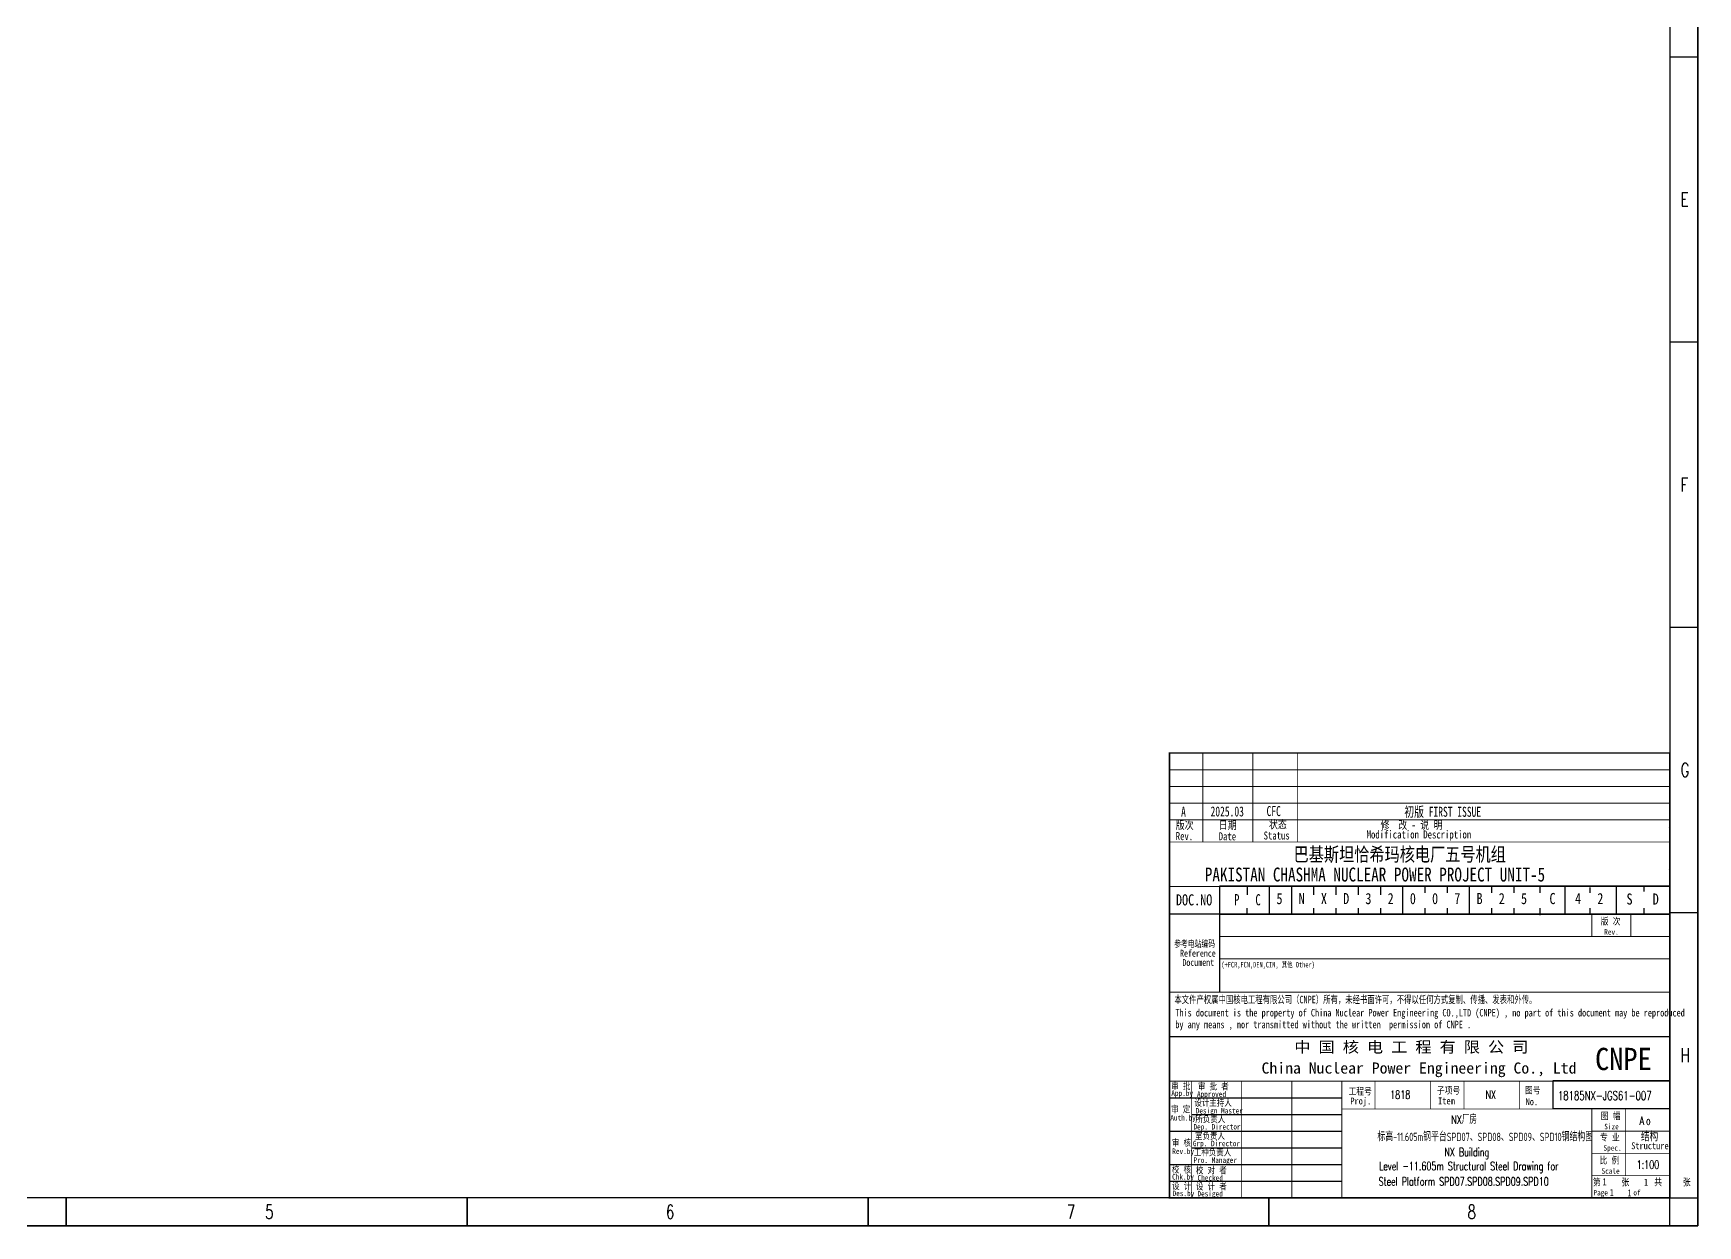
# Model space of a CAD drawing. Extents: x -110916 to 14423, y -159679 to 774005.
# Drawn here: x -45470 to 14423, y 135747 to 178638 of the extents above; entities that cross this region are included whole.
import ezdxf
from ezdxf.enums import TextEntityAlignment as Align

# ---------------------------------------------------------------- set-up
doc = ezdxf.new("R2010")
doc.units = 0
doc.linetypes.add('CONTINOUS', pattern=[0])
doc.layers.get('0').update_dxf_attribs({"linetype": 'CONTINUOUS'})
for name, color, linetype in [('1', 1, 'CONTINUOUS'), ('PUB_TEXT', 7, 'CONTINUOUS'), ('TK', 7, 'CONTINUOUS'), ('图框', 4, 'CONTINOUS'), ('标注', 3, 'CONTINUOUS')]:
    doc.layers.add(name, color=color, linetype=linetype)
doc.layers.add('_TSZ_PLOT_MARK', color=1, linetype='CONTINUOUS', plot=False)
doc.styles.add('CHINESE-3', font='romand.shx', dxfattribs={"width": 0.8, "bigfont": 'ochinese.shx'})
doc.styles.add('HZ', font='TXT.shx', dxfattribs={"width": 0.7, "bigfont": 'hz.shx'})
doc.styles.add('RH', font='romans.shx', dxfattribs={"width": 0.7, "bigfont": 'hz.shx'})
doc.styles.add('ROMAND', font='romand.shx', dxfattribs={"width": 0.7, "bigfont": 'ochinese.shx'})
doc.styles.add('TSSD_Rein', font='Tssdeng.shx', dxfattribs={"width": 0.7, "bigfont": 'hztxt.shx'})
doc.styles.add('宋体', font='', dxfattribs={"width": 0.7})
doc.styles.add('汉字', font='STFANGSO.TTF', dxfattribs={"width": 0.8, "height": 4})
doc.styles.get('宋体').set_extended_font_data('SimSun')

msp = doc.modelspace()

# ---------------------------------------------------------------- linework, layer by layer
at = {"color": 4, "linetype": 'Continuous'}
msp.add_line((-2785, 147947), (-2785, 144147), dxfattribs=at)
at = {"color": 4}
msp.add_line((-1785, 147947), (-1785, 147647), dxfattribs=at)
at = {"color": 4, "flags": 128}
for points in [[(14423, 219847), (14423, 135747)], [(-44281, 136747), (-44281, 135747)], [(-29857, 136747), (-29857, 135747)], [(-15433, 136747), (-15433, 135747)], [(-1009, 136747), (-1009, 135747)], [(14423, 135747), (-104477, 135747)]]:
    msp.add_lwpolyline(points, dxfattribs=at)
msp.add_lwpolyline([(-101977, 218847), (13415, 218847), (13415, 136747), (-101977, 136747)], close=True)
at = {"flags": 128}
for points in [[(13423, 177797), (14423, 177797)], [(13423, 167534), (14423, 167534)], [(13423, 157272), (14423, 157272)], [(13423, 147009), (14423, 147009)], [(-44281, 135747), (-44281, 136747)], [(-29857, 135747), (-29857, 136747)], [(-15433, 135747), (-15433, 136747)], [(-1009, 135747), (-1009, 136747)], [(13415, 135747), (13415, 136747)], [(13423, 136747), (14423, 136747)]]:
    msp.add_lwpolyline(points, dxfattribs=at)
at = {"layer": '1', "color": 4}
for p, q in [((13382, 150083), (13382, 150083)), ((13382, 150083), (13382, 150083)), ((13382, 150083), (13382, 150083)), ((13382, 150083), (13382, 150083)), ((13382, 150083), (13382, 150083)), ((13382, 150083), (13382, 150083)), ((13382, 150083), (13382, 150083)), ((13382, 150083), (13382, 150083)), ((13415, 142752), (13415, 150083)), ((13415, 142752), (13415, 150083)), ((13385, 148571), (13385, 148571)), ((13385, 148571), (13385, 148571)), ((13385, 148571), (13385, 148571)), ((13385, 148571), (13385, 148571)), ((-985, 146947), (-985, 147947)), ((-185, 146947), (-185, 147947)), ((615, 147647), (615, 147947)), ((1415, 147647), (1415, 147947)), ((2215, 147647), (2215, 147947)), ((3015, 147647), (3015, 147947)), ((3815, 146947), (3815, 147947)), ((4615, 147718), (4615, 147947)), ((5415, 147718), (5415, 147947)), ((6215, 146947), (6215, 147947)), ((7015, 147718), (7015, 147947)), ((7815, 147718), (7815, 147947)), ((8752, 147718), (8752, 147947)), ((9652, 146968), (9652, 147968)), ((11502, 146947), (11502, 147947)), ((12502, 147768), (12502, 147957)), ((-1785, 147847), (-1785, 147847)), ((10552, 147718), (10552, 147918)), ((13415, 146947), (-4585, 146947)), ((-1785, 146947), (-1785, 147168)), ((615, 146947), (615, 147168)), ((1415, 146947), (1415, 147168)), ((2215, 146947), (2215, 147168)), ((3015, 146947), (3015, 147168)), ((4615, 146947), (4615, 147168)), ((5415, 146947), (5415, 147168)), ((7015, 146947), (7015, 147168)), ((7815, 146947), (7815, 147168)), ((8752, 146918), (8752, 147168)), ((10552, 146968), (10552, 147168)), ((12502, 146968), (12502, 147168)), ((-4585, 140347), (1615, 140347)), ((-3785, 139747), (1615, 139747)), ((-4585, 139147), (1615, 139147)), ((-3785, 138547), (1615, 138547)), ((-4585, 137947), (1615, 137947)), ((-4585, 137347), (1615, 137347)), ((13415, 136747), (-4585, 136747)), ((13415, 136747), (-4585, 136747)), ((13415, 136747), (-4585, 136747)), ((13415, 136747), (-4585, 136747)), ((13415, 136747), (-4585, 136747)), ((13415, 136747), (-4585, 136747))]:
    msp.add_line(p, q, dxfattribs=at)
at = {"layer": '1', "color": 4, "ltscale": 0.8}
msp.add_line((-4585, 146336), (-4585, 140186), dxfattribs=at)
at = {"layer": '1', "color": 4, "const_width": 50}
for points in [[(-4585, 136747), (13415, 136747), (13415, 152747), (-4585, 152747)], [(-4585, 142547), (13415, 142547), (13415, 136747), (-4585, 136747)]]:
    msp.add_lwpolyline(points, close=True, dxfattribs=at)
at = {"layer": '1', "color": 4}
for points, const_width in [([(-3385, 152747), (-3385, 149547)], 30), ([(-1585, 152747), (-1585, 149547)], 30), ([(15, 152747), (15, 149547)], 30), ([(-4585, 152147), (13415, 152147)], 30), ([(-4585, 151547), (13415, 151547)], 30), ([(-4585, 150947), (13415, 150947)], 30), ([(-4585, 150347), (13415, 150347)], 30), ([(-4585, 149547), (13415, 149547)], 30), ([(-4585, 147947), (13415, 147947)], 30), ([(-2785, 147947), (-2785, 144147)], 30), ([(-4585, 146947), (13415, 146947)], 30), ([(10615, 146947), (10615, 146147)], 30), ([(12015, 146947), (12015, 146147)], 30), ([(-2785, 146147), (13415, 146147)], 30), ([(-2785, 145347), (13415, 145347)], 30), ([(-4585, 144147), (13415, 144147)], 30), ([(-4585, 140947), (13415, 140947)], 30), ([(-3785, 140947), (-3785, 136747)], 30), ([(-3785, 140947), (-3785, 136747)], 30), ([(-1985, 140947), (-1985, 136747)], 30), ([(-185, 140947), (-185, 136747)], 30), ([(1615, 140947), (1615, 136747)], 30), ([(2815, 140947), (2815, 139947)], 25), ([(4815, 140947), (4815, 139947)], 25), ([(6015, 140947), (6015, 139947)], 25), ([(8015, 140947), (8015, 139947)], 25), ([(9215, 140947), (9215, 139947)], 25), ([(1615, 139947), (13415, 139947)], 30), ([(10615, 139947), (10615, 136747)], 30), ([(11815, 139947), (11815, 137547)], 25), ([(13415, 139147), (10615, 139147)], 25), ([(13415, 138347), (10615, 138347)], 25), ([(13415, 137547), (10615, 137547)], 25)]:
    msp.add_lwpolyline(points, dxfattribs=dict(at, const_width=const_width))
at = {"layer": '_TSZ_PLOT_MARK'}
for points in [[(-104477, 135747), (14423, 135747), (14423, 219847), (-104477, 219847)], [(-104477, 135747), (14423, 135747), (14423, 219847), (-104477, 219847)], [(-2785, 146958), (13415, 146958), (13415, 147958), (-2785, 147958)], [(-2785, 146958), (13415, 146958), (13415, 147958), (-2785, 147958)], [(9215, 139958), (13415, 139958), (13415, 140958), (9215, 140958)], [(9215, 139958), (13415, 139958), (13415, 140958), (9215, 140958)]]:
    msp.add_lwpolyline(points, close=True, dxfattribs=at)
at = {"layer": '图框', "color": 4}
msp.add_line((13415, 136747), (-4585, 136747), dxfattribs=at)
msp.add_line((13415, 136747), (-4585, 136747), dxfattribs=at)
msp.add_line((13415, 136747), (-4585, 136747), dxfattribs=at)
msp.add_line((13415, 136747), (-4585, 136747), dxfattribs=at)

# ---------------------------------------------------------------- texts
at = {"color": 0, "style": 'HZ', "width": 0.7}
for s, p in [('E', (13808, 172415)), ('F', (13808, 162152)), ('G', (13808, 151890)), ('H', (13808, 141627)), ('5', (-37128, 135997)), ('6', (-22704, 135997)), ('7', (-8280, 135997)), ('8', (6144, 135997))]:
    msp.add_text(s, height=500, dxfattribs=at).set_placement(p)
at = {"color": 4, "linetype": 'Continuous', "style": '宋体', "width": 0.8}
for s, p in [('巴基斯坦恰希玛核电厂五号机组', (-119, 148854)), ('PAKISTAN CHASHMA NUCLEAR POWER PROJECT UNIT-5', (-3313, 148128))]:
    msp.add_text(s, height=500, dxfattribs=at).set_placement(p)
for s, p in [('5', (-736, 147194)), ('N', (64, 147194)), ('X', (864, 147194)), ('D', (1664, 147194)), ('3', (2464, 147194)), ('2', (3264, 147194)), ('0', (4064, 147194)), ('B', (6464, 147194)), ('2', (7264, 147194)), ('5', (8064, 147194)), ('C', (9089, 147194)), ('4', (10009, 147194)), ('2', (10809, 147194)), ('S', (11861, 147177)), ('D', (12804, 147177))]:
    msp.add_text(s, height=400, dxfattribs=at).set_placement(p, align=Align.BOTTOM_LEFT)
at = {"color": 2, "linetype": 'Continuous', "style": '宋体', "width": 0.8}
for s, p in [('0', (4864, 147194)), ('7', (5664, 147194))]:
    msp.add_text(s, height=400, dxfattribs=at).set_placement(p, align=Align.BOTTOM_LEFT)
at = {"color": 4, "linetype": 'Continuous', "char_height": 400, "attachment_point": 5, "style": '宋体'}
for s, width, insert in [('P', 577.48, (-2165, 147475)), ('C', 676.01, (-1398, 147468))]:
    msp.add_mtext_dynamic_manual_height_columns(s, width=width, gutter_width=100, heights=[0], dxfattribs=dict(at, insert=insert))
at = {"layer": '1', "color": 4}
for s, height, style, width, p in [('版次', 288, '汉字', 0.8, (-4360, 150013)), ('A', 360, '宋体', 0.7, (-4167, 150459)), ('2025.03', 360, '宋体', 0.7, (-3107, 150468)), ('日期 ', 288, '汉字', 0.8, (-2815, 150013)), ('CFC', 360, '宋体', 0.7, (-1092, 150481)), ('状态', 288, '汉字', 0.8, (-1007, 150034)), ('修  改 - 说 明', 288, '汉字', 0.8, (3010, 150018)), ('初版 FIRST ISSUE', 360, '宋体', 0.7, (3866, 150456)), ('Rev.', 288, '汉字', 0.8, (-4360, 149616)), ('Date', 288, '汉字', 0.8, (-2815, 149610)), ('Status', 288, '汉字', 0.8, (-1198, 149638)), ('Modification Description', 288, '汉字', 0.8, (2510, 149675)), ('DOC.NO', 400, '宋体', 0.8, (-4351, 147268)), ('版 次', 250, '汉字', 0.8, (10934, 146574)), ('Rev.', 200, '汉字', 0.8, (11060, 146214)), ('审 批', 240, '汉字', 0.8, (-4521, 140649)), ('审 批 者', 240, '汉字', 0.8, (-3563, 140640)), ('App.by', 200, '汉字', 0.8, (-4519, 140415)), ('设计主持人', 240, '汉字', 0.8, (-3687, 140051)), ('Approved', 200, '汉字', 0.8, (-3595, 140381)), ('Proj.', 250, '汉字', 0.8, (1925, 140108)), ('Item', 250, '汉字', 0.8, (5082, 140111)), ('No.', 250, '汉字', 0.8, (8230, 140083)), ('Auth.by', 200, '汉字', 0.8, (-4553, 139531)), ('审 定', 240, '汉字', 0.8, (-4525, 139819)), ('所负责人', 240, '汉字', 0.8, (-3654, 139464)), ('Design Master', 200, '汉字', 0.8, (-3642, 139783)), ('图 幅', 250, '汉字', 0.8, (10934, 139574)), ('Dep. Director', 200, '汉字', 0.8, (-3723, 139207)), ('室负责人', 240, '汉字', 0.8, (-3665, 138861)), ('专 业', 250, '汉字', 0.8, (10907, 138805)), ('Size', 200, '汉字', 0.8, (11060, 139214)), ('审 核', 240, '汉字', 0.8, (-4501, 138613)), ('Rev.by', 200, '汉字', 0.8, (-4484, 138325)), ('Grp. Director', 200, '汉字', 0.8, (-3743, 138605)), ('工种负责人', 240, '汉字', 0.8, (-3708, 138271)), ('Spec.', 200, '汉字', 0.8, (11032, 138445)), ('Structure', 250, '汉字', 0.8, (12030, 138497)), ('校 核', 240, '汉字', 0.8, (-4500, 137650)), ('Pro. Manager', 200, '汉字', 0.8, (-3722, 138006)), ('校 对 者', 240, '汉字', 0.8, (-3632, 137626)), ('比 例', 250, '汉字', 0.8, (10894, 137976)), ('Scale', 200, '汉字', 0.8, (10962, 137616)), ('设 计', 240, '汉字', 0.8, (-4492, 137056)), ('Chk.by', 200, '汉字', 0.8, (-4491, 137405)), ('设 计 者', 240, '汉字', 0.8, (-3632, 137041)), ('Checked', 200, '汉字', 0.8, (-3575, 137369)), ('第     张      共     张', 250, '汉字', 0.8, (10653, 137191)), ('1', 250, '汉字', 0.8, (10994, 137202)), ('1', 250, '汉字', 0.8, (12489, 137187)), ('Des.by', 200, '汉字', 0.8, (-4476, 136811)), ('Desiged', 200, '汉字', 0.8, (-3579, 136799)), ('Page       of  ', 200, '汉字', 0.8, (10670, 136836)), ('1', 250, '汉字', 0.8, (11255, 136813)), ('1', 250, '汉字', 0.8, (11892, 136803))]:
    msp.add_text(s, height=height, dxfattribs=dict(at, style=style, width=width)).set_placement(p)
at = {"layer": '1', "color": 4, "ltscale": 0.8}
for s, height, style, width, p in [('参考电站编码', 250, '宋体', 0.7, (-4416, 145768)), ('Reference', 250, '宋体', 0.7, (-4205, 145422)), ('Document', 250, '宋体', 0.7, (-4121, 145092)), ('(+FCR,FCN,DEN,CIN, 其他 Other)', 200, '宋体', 0.7, (-2718, 145036)), ('本文件产权属中国核电工程有限公司（CNPE）所有，未经书面许可，不得以任何方式复制、传播、发表和外传。', 270, '宋体', 0.7, (-4408, 143747)), ('This document is the property of China Nuclear Power Engineering CO.,LTD (CNPE) , no part of this document may be reproduced ', 270, '宋体', 0.7, (-4376, 143273)), ('by any means , nor transmitted without the written  permission of CNPE .', 270, '宋体', 0.7, (-4376, 142849)), ('子项号', 250, '汉字', 0.8, (5036, 140491)), ('图号', 250, '汉字', 0.8, (8208, 140498)), ('工程号', 250, '汉字', 0.8, (1857, 140459))]:
    msp.add_text(s, height=height, dxfattribs=dict(at, style=style, width=width)).set_placement(p)
at = {"layer": '1', "color": 4, "style": '宋体'}
for s, width, p, p2 in [('中 国 核 电 工 程 有 限 公 司', 1.015354, (-93, 141974), (8329, 141974)), ('China Nuclear Power Engineering Co., Ltd', 0.990448, (-1272, 141219), (10060, 141219))]:
    msp.add_text(s, height=400, dxfattribs=dict(at, width=width)).set_placement(p, p2, align=Align.FIT)
at = {"layer": 'PUB_TEXT', "color": 4, "style": '宋体', "width": 0.891618}
msp.add_text('CNPE', height=800, dxfattribs=at).set_placement((10729, 141345), (12769, 141345), align=Align.FIT)
at = {"layer": 'TK', "color": 4}
for s, style, width, p in [('1818', 'ROMAND', 0.7, (3359, 140309)), ('NX', 'ROMAND', 0.7, (6788, 140309)), ('结构', 'CHINESE-3', 0.8, (12379, 138790))]:
    msp.add_text(s, height=300, dxfattribs=dict(at, style=style, width=width)).set_placement(p)
at = {"layer": 'TK', "color": 2, "style": 'RH', "width": 0.7}
for s, p in [('NX厂房', (5557, 139416)), ('NX Building', (5308, 138243)), ('Level -11.605m Structural Steel Drawing for', (2957, 137742)), (' Steel Platform SPD07.SPD08.SPD09.SPD10', (2798, 137187))]:
    msp.add_text(s, height=300, dxfattribs=at).set_placement(p)
at = {"layer": 'TK', "color": 0, "style": 'ROMAND', "width": 0.7}
for s, height, p in [('A', 300, (12337, 139375)), ('0', 200, (12573, 139375))]:
    msp.add_text(s, height=height, dxfattribs=at).set_placement(p)
at = {"layer": 'TK', "color": 3, "style": 'TSSD_Rein', "width": 0.7}
msp.add_text('标高-11.605m钢平台SPD07、SPD08、SPD09、SPD10钢结构图', height=300, dxfattribs=at).set_placement((2896, 138791))
at = {"layer": 'TK', "style": 'ROMAND', "width": 0.7}
msp.add_text('1:100', height=300, dxfattribs=at).set_placement((12229, 137794))
at = {"layer": '标注', "color": 4, "ltscale": 0.001, "style": 'ROMAND', "width": 0.7}
msp.add_text('18185NX-JGS61-007', height=320, dxfattribs=at).set_placement((9393, 140267))

doc.saveas('drawing.dxf')
